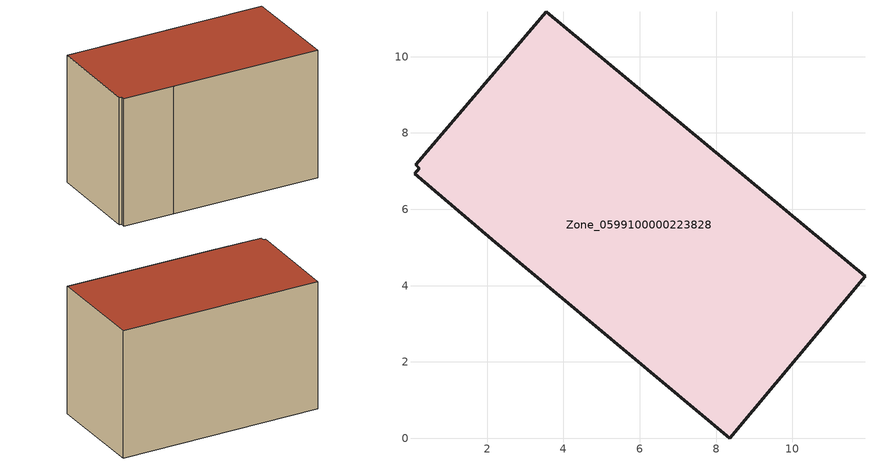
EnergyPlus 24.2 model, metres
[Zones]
Zone_0599100000223828
 floor ground (C_G): 0.22,7.08 0.13,7.16 3.54,11.18 11.9,4.25 8.36,0 2.21,5.14 0.1,6.93 z0
 wall outside (C_F): 8.36,0 11.9,4.25 3.54,11.18 0.13,7.16 0.22,7.08 0.1,6.93 2.21,5.14 8.36,0 z0:6.89
 roof outside (C_R): 0.13,7.16 0.22,7.08 0.1,6.93 2.21,5.14 8.36,0 11.9,4.25 3.54,11.18 z6.89
[BUILDING]
Pand.0599100000223828: North Axis=0; Terrain=City; Loads Convergence Tolerance Value=0.04; Temperature Convergence Tolerance Value=0.4; Solar Distribution=FullExterior; Maximum Number of Warmup Days=25; Minimum Number of Warmup Days=1
[Site:Location]
Rotterdam.The.Hague.AP_ZH_NLD Design_Conditions: Latitude=51.96; Longitude=4.45; Time Zone=1; Elevation=-4.5
[SITE:GROUNDTEMPERATURE:BUILDINGSURFACE]
18, 18, 18, 18, 18, 18, 18, 18, 18, 18, 18, 18
[MATERIAL] Thermal Absorptance=0.9; Solar Absorptance=0.7; Visible Absorptance=0.7
Name | Roughness | Thickness | Conductivity | Density | Specific Heat
G.TI.1946 | MediumSmooth | 0.15 | 1 | 540 | 1210
F.TI.1946 | Rough | 0.3 | 0.857143 | 1920 | 840
R.TI.1946 | MediumRough | 0.2 | 0.1 | 1500 | 1000
[CONSTRUCTION]
C_G: G.TI.1946
C_F: F.TI.1946
C_R: R.TI.1946
[ZONE]
Zone_0599100000223828: Type=1; Multiplier=1; Ceiling Height=Autocalculate; Volume=Autocalculate; Floor Area=autocalculate; Part of Total Floor Area=Yes
[ZONEINFILTRATION:DESIGNFLOWRATE]
Infil_Zone_0599100000223828: Zone or ZoneList or Space or SpaceList=Zone_0599100000223828; Schedule=AlwaysOn; Design Flow Rate Calculation Method=Flow/Area; Flow Rate per Floor Area=0.003; Constant Term Coefficient=1; Temperature Term Coefficient=0; Velocity Term Coefficient=0; Velocity Squared Term Coefficient=0
[HVACTEMPLATE:ZONE:IDEALLOADSAIRSYSTEM]
Zone_0599100000223828: Maximum Heating Supply Air Temperature=50; Minimum Cooling Supply Air Temperature=13; Maximum Heating Supply Air Humidity Ratio=0.0156; Minimum Cooling Supply Air Humidity Ratio=0.0077; Heating Limit=NoLimit; Cooling Limit=NoLimit; Dehumidification Control Type=ConstantSensibleHeatRatio; Cooling Sensible Heat Ratio=0.7; Dehumidification Setpoint=60; Humidification Control Type=None; Humidification Setpoint=30; Outdoor Air Method=None; Outdoor Air Flow Rate per Person=0.00944; Outdoor Air Flow Rate per Zone Floor Area=0; Outdoor Air Flow Rate per Zone=0; Demand Controlled Ventilation Type=None; Outdoor Air Economizer Type=NoEconomizer; Heat Recovery Type=None; Sensible Heat Recovery Effectiveness=0.7; Latent Heat Recovery Effectiveness=0.65
[ZONECONTROL:THERMOSTAT]
ThermostatControl_Zone_0599100000223828: Zone or ZoneList=Zone_0599100000223828; Control Type Schedule=DualSetpointControlType; Control 1=Thermostat_Zone_0599100000223828; Temperature Difference Between Cutout And Setpoint=0
[THERMOSTATSETPOINT:DUALSETPOINT]
Thermostat_Zone_0599100000223828: Heating Setpoint Temperature Schedule=HeatingSetpoint_Zone_0599100000223828; Cooling Setpoint Temperature Schedule=CoolingSetpoint_Zone_0599100000223828
[SCHEDULE:COMPACT]
HeatingSetpoint_Zone_0599100000223828: Through: 12/31, For: AllDays, Until: 24:00, 21
CoolingSetpoint_Zone_0599100000223828: Through: 12/31, For: AllDays, Until: 24:00, 24
DualSetpointControlType: Through: 12/31, For: AllDays, Until: 24:00, 4
AlwaysOn: Through: 12/31, For: AllDays, Until: 24:00, 1
